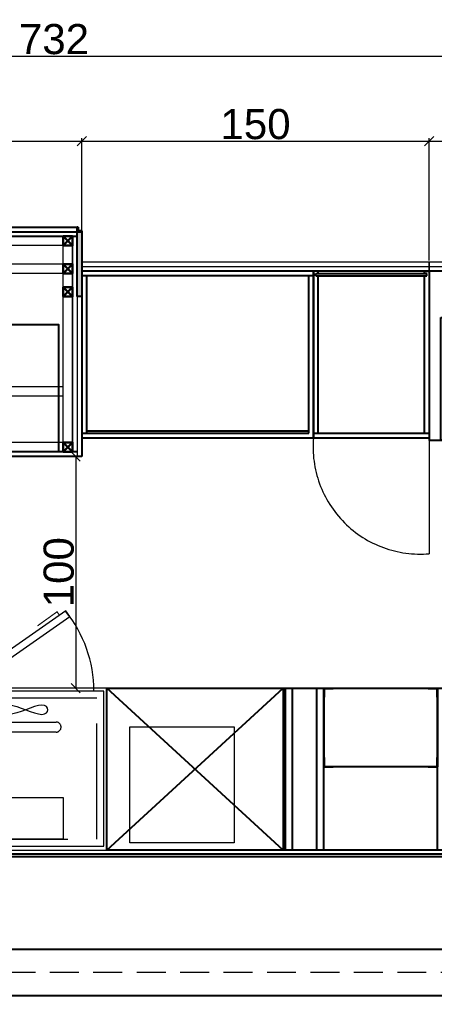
# Model space of a CAD drawing. Header units: millimetres. Extents: x 5603074 to 5608376, y 255765 to 258684.
# Drawn here: x 5605045.4 to 5605224.5, y 256485.1 to 256906.4 of the extents above; entities that cross this region are included whole.
import ezdxf

# ---------------------------------------------------------------- set-up
doc = ezdxf.new("R2010")
doc.units = ezdxf.units.MM
doc.header["$LTSCALE"] = 100
doc.header["$PDMODE"] = 2
for name, pattern in [('DASHED', [0.75, 0.5, -0.25]), ('DASHED2', [9.524999999999995, 6.349999999999998, -3.174999999999998]), ('HIDDEN2', [0.1875, 0.125, -0.0625])]:
    doc.linetypes.add(name, pattern=pattern)
for name, color, linetype, lineweight in [('AKS', 63, 'HIDDEN2', 5), ('mutfak ekipman', 156, 'Continuous', 25), ('mutfak ekipmanları', 167, 'Continuous', 25), ('t_ahsap', 34, 'Continuous', 25), ('t_ahsapkesit', 42, 'Continuous', 20), ('t_alçıpan', 219, 'Continuous', 25), ('t_kutu p', 50, 'Continuous', 30), ('t_makine', 177, 'Continuous', 18), ('t_mutfak ekipman', 163, 'Continuous', 18), ('t_olcu', 252, 'Continuous', 20), ('t_tarama', 253, 'Continuous', 5)]:
    doc.layers.add(name, color=color, linetype=linetype, lineweight=lineweight)
doc.layers.add('DUVAR', color=2, linetype='Continuous')
doc.layers.add('Kıtc-002 Çizgi', color=7, linetype='Continuous')
doc.layers.add('t_fayans', color=7, linetype='Continuous', lineweight=18, true_color=0xffff75)
doc.styles.get("Standard").update_dxf_attribs({"font": 'arial.ttf'})
doc.dimstyles.new('olcu50', dxfattribs={"dimtxt": 13, "dimasz": 4, "dimexe": 1.25, "dimexo": 0.625, "dimtad": 1, "dimtxsty": 'Standard', "dimblk": 'OBLIQUE', "dimcen": 2.5, "dimclrd": 256, "dimclre": 256, "dimclrt": 7, "dimadec": 0, "dimazin": 0, "dimtfac": 1, "dimtmove": 0, "dimatfit": 3, "dimldrblk": 'OBLIQUE', "dimfxl": 1, "dimlwd": -1, "dimlwe": -1, "dimarcsym": 0})

# ---------------------------------------------------------------- blocks, each defined once
blk = doc.blocks.new('TYUL')
at = {"layer": 'Kıtc-002 Çizgi', "extrusion": (2.24675196e-08, 2.24675196e-08, 0.9999999999999994)}
h = blk.add_hatch(dxfattribs=at)
h.set_pattern_fill('ANSI34', color=254, scale=1.000000000000002, style=0)
h.set_pattern_definition([(45, (-21985.94815373251, -3168.047363353624), (-13.47038418160377, 13.47038418160377), []), (45, (-21981.45802373252, -3168.047363353624), (-13.47038418160377, 13.47038418160377), []), (45, (-21976.96789373252, -3168.047363353624), (-13.47038418160377, 13.47038418160377), []), (45, (-21972.47775373251, -3168.047363353624), (-13.47038418160377, 13.47038418160377), [])])
h.paths.add_polyline_path([(-18604.51795559921, -3535.797815020646), (-18673.51795559919, -3536.296909807079), (-18673.5179555992, -3483.796909807085), (-18604.51795559919, -3483.796909807082)])
at = {"layer": 'Kıtc-002 Çizgi', "extrusion": (2.24675196e-08, 2.24675196e-08, 0.9999999999999996)}
h = blk.add_hatch(dxfattribs=at)
h.set_pattern_fill('ANSI32', color=254, scale=1.000000000000001, angle=45, style=0)
h.set_pattern_definition([(90, (-29327.04255040648, -841.6210815626957), (-9.52500000000002, 1.8e-15), []), (90, (-29323.86754903507, -838.4460801912857), (-9.52500000000002, 1.8e-15), [])])
h.paths.add_polyline_path([(-18608.51795559918, -3542.364632462581), (-18658.51795559918, -3542.364632462585), (-18658.51795559918, -3546.796909807079), (-18608.51795559918, -3546.796909807075)])
at = {"layer": 'Kıtc-002 Çizgi', "extrusion": (2.24675196e-08, 2.24675196e-08, 0.9999999999999994), "elevation": -0.0005002033988001}
for points in [[(-18678.51795559917, -3556.796909807076), (-18598.51795559917, -3556.796909807076), (-18598.51795559919, -3483.796909807079), (-18678.51795559919, -3483.796909807079)], [(-18603.51795559917, -3536.796909807077), (-18673.51795559917, -3536.796909807077), (-18673.51795559919, -3483.79690980708), (-18603.51795559919, -3483.79690980708)], [(-18604.51795559917, -3535.796909807076), (-18672.51795559917, -3535.796909807076), (-18672.51795559918, -3483.796909807079), (-18604.51795559918, -3483.796909807079)], [(-18608.51795559917, -3546.796909807076), (-18668.51795559917, -3546.796909807076), (-18668.51795559917, -3542.364632462581), (-18608.51795559917, -3542.364632462581)]]:
    blk.add_lwpolyline(points, close=True, dxfattribs=at)
at = {"layer": 'Kıtc-002 Çizgi', "linetype": 'DASHED', "extrusion": (2.24675196e-08, 2.24675196e-08, 0.9999999999999994), "elevation": -0.0005001359962413}
for points in [[(-18604.51795559918, -3483.79690980708), (-18672.51795559918, -3483.79690980708), (-18672.51795559918, -3487.968862242441), (-18604.51795559918, -3487.968862242441)], [(-18672.51795559917, -3483.796909807078), (-18604.51795559917, -3483.796909807078), (-18604.51795559917, -3487.968862242439), (-18672.51795559917, -3487.968862242439)]]:
    blk.add_lwpolyline(points, close=True, dxfattribs=at)
at = {"layer": 'Kıtc-002 Çizgi', "color": 3, "extrusion": (2.24675196e-08, 2.24675196e-08, 0.9999999999999994), "elevation": -0.0005002033988001}
blk.add_lwpolyline([(-18668.51795559917, -3546.796909807076), (-18608.51795559917, -3546.796909807076), (-18608.51795559917, -3496.796909807076), (-18668.51795559917, -3496.796909807076)], close=True, dxfattribs=at)
at = {"layer": 'Kıtc-002 Çizgi', "extrusion": (2.24675196e-08, 2.24675196e-08, 0.9999999999999996)}
blk.add_text('***', height=10, dxfattribs=at).set_placement((-18623.85748105008, -3560.090387984806, -0.0005004280739962))
blk = doc.blocks.new('A$C35C61C35')
at = {"layer": 'Kıtc-002 Çizgi', "extrusion": (-1.76219532e-08, -1.3014516e-09, 1)}
for p, q in [((54.56868233008936, 57.30002895932784, -40.45905724521825), (54.56868409779599, 5.000000864502454, -1.17405174e-06)), ((57.56346254186063, 57.29516830341389, -9.22813149413821), (57.52053572024306, 5.000000917993475, -41.09988647235459)), ((60.58237053705306, 57.30327897059078, -41.09988635943903), (60.58237233275939, 5.000000864504272, -1.4367974834e-06))]:
    blk.add_line(p, q, dxfattribs=at)
at = {"layer": 'Kıtc-002 Çizgi', "elevation": -2.535339823e-07}
blk.add_lwpolyline([(67.00000224667019, 8.645042726e-07), (2.2466701921e-06, 8.645042726e-07), (2.2466701921e-06, 55.00000086450427), (67.00000224667019, 55.00000086450427)], close=True, dxfattribs=at)
at = {"layer": 'Kıtc-002 Çizgi', "extrusion": (-1.76219532e-08, -1.3014516e-09, 1)}
for points, elevation in [([(48.91342167685074, 55.0292768867555), (66.9967649310784, 55.0292768867555), (66.9967649310784, 53.00000348457686), (48.91342167685074, 53.00000348457686)], 0.0013954893801335), ([(50.55865711515736, 57.05800498361745), (64.55540145881906, 57.05800498361745), (64.55540145881906, 55.03534639464154), (50.55865711515736, 55.03534639464154)], -41.09994391503049), ([(52.56100726652804, 57.30327891710151), (62.48006127688714, 57.30327891710151), (62.48006200114868, 5.000000864504188), (52.56100799078961, 5.000000864504188)], -41.09988746645714)]:
    blk.add_lwpolyline(points, close=True, dxfattribs=dict(at, elevation=elevation))
blk = doc.blocks.new('karkas')
at = {"layer": 't_kutu p', "extrusion": (3.10673164e-08, 3.000281e-10, 0.9999999999999996)}
for p, q in [((-214.999988419826, -6.4425021264e-06, 1.1968235707e-05), (-218.9999877601149, -4.000007102211383, 1.21100308626e-05)), ((-218.9999884198187, -7.1022095653e-06, 1.21142638073e-05), (-214.9999877601149, -4.000006442505764, 1.19640027623e-05)), ((-3.999999999992724, -6.597347237e-07, 5.7935361355e-06), (6.597110769e-07, -4.000000000029103, 5.6432750906e-06)), ((0, -2.54659e-11, 5.6475080353e-06), (-3.999999340288924, -4.000000659734723, 5.7893031908e-06)), ((-218.999982637004, -67.00000710220957, 6.4956617414e-06), (-214.9999819773002, -71.00000644250576, 6.3454006965e-06)), ((-214.9999826370112, -67.00000644250214, 6.3496336412e-06), (-218.9999819773002, -71.00000710221137, 6.4914287967e-06)), ((-3.999999999992724, -67.00000065973472, 1.14452770853e-05), (6.597110769e-07, -71.0000000000291, 1.12950160403e-05)), ((0, -67.00000000002547, 1.12992489851e-05), (-3.999999340288924, -71.00000065973471, 1.14410441406e-05)), ((-218.999982637004, -77.00000710220957, 6.4956617414e-06), (-214.9999819773002, -81.00000644250576, 6.3454006965e-06)), ((-214.9999826370112, -77.00000644250213, 6.3496336412e-06), (-218.9999819773002, -81.00000710221137, 6.4914287967e-06)), ((-3.999999999992724, -77.00000065973474, 5.7935361355e-06), (6.597110769e-07, -81.0000000000291, 5.6432750906e-06)), ((0, -77.00000000002545, 5.6475080353e-06), (-3.999999340288924, -81.00000065973474, 5.7893031908e-06)), ((-214.999988419826, -89.00000644250211, 6.3249605601e-06), (-218.9999877601149, -93.0000071022114, 6.4667557157e-06)), ((-218.9999884198187, -89.00000710220957, 6.4709886604e-06), (-214.9999877601149, -93.00000644250576, 6.3207276154e-06)), ((-192.0000312311385, -89.0000110124238, 6.3629302995e-06), (-196.0000305714275, -93.00001167213304, 6.5047254551e-06)), ((-196.0000312311385, -89.00001167213121, 6.5089583998e-06), (-192.0000305714275, -93.00001101242742, 6.3586973548e-06)), ((-131.9998935574476, -89.00001798729498, -7.3323056277e-06), (-127.9998928977438, -93.00001732758936, -7.4825666727e-06)), ((-127.9998935574549, -89.00001732758757, -7.478333727999999e-06), (-131.9998928977438, -93.000017987295, -7.3365385724e-06)), ((-68.00001086253178, -89.00000376165919, 5.9008867578e-06), (-64.00001020282798, -93.00000310195357, 5.7506257128e-06)), ((-64.00001086253178, -89.00000310195173, 5.7548586576e-06), (-68.00001020282798, -93.00000376165916, 5.8966538131e-06)), ((-3.999999999992724, -89.00000065973472, 5.7935361355e-06), (6.597110769e-07, -93.00000000002909, 5.6432750906e-06)), ((0, -89.00000000002547, 5.6475080353e-06), (-3.999999340288924, -93.00000065973472, 5.7893031908e-06))]:
    blk.add_line(p, q, dxfattribs=at)
at = {"layer": 't_kutu p', "extrusion": (3.65070252e-08, -1.0582302e-09, 0.9999999999999994)}
blk.add_lwpolyline([(-3.99999934028165, -4.000000659709258), (-3.999999999985451, -6.597092579e-07), (7.276000000000001e-12, 0), (6.59718353e-07, -4.000000000003638)], close=True, dxfattribs=at)
for points, elevation in [([(-218.9999877601078, -4.000007102182283), (-218.9999884198116, -7.1021822821e-06), (-214.9999884198189, -6.4424730242e-06), (-214.9999877601078, -4.000006442476663)], -1.5282823248e-06), ([(-218.9999819772856, -71.0000071021678), (-218.9999826369894, -67.00000710216777), (-214.9999826369967, -67.00000644245853), (-214.9999819772856, -71.00000644246215)], -7.0759827589e-06), ([(-3.99999934027458, -71.00000065969108), (-3.999999999978381, -67.00000065969108), (1.43456e-11, -66.99999999998182), (6.597254226e-07, -70.99999999998546)], 5.7226423705e-06), ([(-218.9999819772856, -81.0000071021678), (-218.9999826369894, -77.00000710216777), (-214.9999826369967, -77.00000644245853), (-214.9999819772856, -81.00000644246215)], -7.0654004573e-06), ([(-3.999999340274373, -81.00000065969108), (-3.999999999978174, -77.00000065969108), (2.18279e-11, -76.99999999998181), (6.597256289e-07, -80.99999999998546)], 8.14837223e-08), ([(-218.9999877601003, -93.00000710217873), (-218.9999884198114, -89.00000710217871), (-214.9999884198114, -89.00000644246944), (-214.9999877601076, -93.0000064424731)], -7.0773749875e-06), ([(-196.0000305714055, -93.00001167208576), (-196.0000312311094, -89.00001167208576), (-192.0000312311166, -89.00001101237652), (-192.0000305714055, -93.00001101238016)], -6.1997452257e-06), ([(-131.9998928977214, -93.00001798724955), (-131.9998935574252, -89.00001798724773), (-127.9998935574252, -89.0000173275403), (-127.9998928977214, -93.00001732754214)], -1.77045546053e-05), ([(-68.00001020279885, -93.00000376161371), (-68.00001086250992, -89.00000376161188), (-64.00001086250991, -89.00000310190445), (-64.00001020279885, -93.00000310190629)], -2.134916902e-06), ([(-3.999999340274373, -93.00000065969108), (-3.999999999978174, -89.00000065969107), (2.18279e-11, -88.99999999998182), (6.597256289e-07, -92.99999999998545)], 9.41824842e-08)]:
    blk.add_lwpolyline(points, close=True, dxfattribs=dict(at, elevation=elevation))
at = {"layer": 't_tarama'}
for p, q in [((-218.9999884198187, -1.22253077279e-05, 6.4667557666e-06), (-218.9999884198187, -93.00001222530956, 6.4667557666e-06)), ((0, -3.638e-12), (-214.9999942026297, -1.22253077295e-05, 1.1968235912e-05)), ((2.83728792e-08, -4.000012225309547, 2.427222511e-07), (-214.9999884198187, -4.000012225309547, 5.9991653417e-06)), ((-214.9999884198187, -4.000012225309547, 5.9991653417e-06), (-214.9999884198187, -89.00001222530773, 6.4720196731e-06)), ((-196.000037013946, -4.000016795231203, 4.5499606125e-06), (-196.000037013946, -89.0000167952312, 4.4676848833e-06)), ((-192.000037013946, -4.000016795231203, 4.5499606125e-06), (-192.000037013946, -89.0000167952312, 4.4676848833e-06)), ((-131.999899340255, -4.000023110394977, -9.291303414999998e-06), (-131.999899340255, -89.00002311039499, -9.3735791443e-06)), ((-127.999899340255, -4.000023110394977, -9.291303414999998e-06), (-127.999899340255, -89.00002311039499, -9.3735791443e-06)), ((-68.0000166453392, -4.000008884759153, 3.9418889705e-06), (-68.0000166453392, -89.00000888475915, 3.8596132413e-06)), ((-64.0000166453392, -4.000008884759153, 3.9418889705e-06), (-64.0000166453392, -89.00000888475915, 3.8596132413e-06)), ((-4.000005782800144, -4.000005782832886, 5.7084890749e-06), (-4.000005782800144, -89.00000578283287, 5.6262133456e-06)), ((0, -3.638e-12), (6.596674211e-07, -92.99999999998907, 5.6432750906e-06)), ((-3.999899340276897, -24.00001500914645, 4.659276797e-06), (-214.9999826369968, -24.00000933388771, 5.2485134271e-06)), ((-3.999899340276897, -28.00001500914645, 4.659276797e-06), (-214.9999818697063, -28.00000933393653, 1.09146110864e-05)), ((-3.999893557425878, -76.99999999998279, 3.07740053e-08), (-214.9999768541458, -76.99999432472404, 6.200106354e-07)), ((-3.999893557425878, -80.99999999998279, 3.07740053e-08), (-214.9999760868552, -80.99999432477287, 6.2861082946e-06)), ((-3.999899340276897, -89.00001222530955, 1.128889757e-07), (-218.9999884198187, -89.00001222530955, 6.4720196731e-06)), ((6.597183528e-07, -93.00000000003638, 5.6432750906e-06), (-218.9999927725757, -93.00001211467381, 6.4667558934e-06))]:
    blk.add_line(p, q, dxfattribs=at)
blk = doc.blocks.new('A$C1415034B')
at = {"layer": 'Kıtc-002 Çizgi', "color": 30}
for p, q in [((3.8058151404e-06, 1.0576368368e-06), (70.00000380581514, 76.00000105763681)), ((3.8058151404e-06, 76.00000105763681), (70.00000380581514, 1.0576368368e-06))]:
    blk.add_line(p, q, dxfattribs=at)
blk.add_lwpolyline([(3.8058151404e-06, 1.0576368368e-06), (3.8058151404e-06, 76.00000105763681), (70.00000380581514, 76.00000105763681), (70.00000380581514, 1.0576368368e-06)], close=True, dxfattribs=at)
blk = doc.blocks.new('A$C6ABE2651')
at = {"layer": 't_makine'}
for points in [[(-6.0650882005e-06, 34.56114323109341), (68.4999939349118, 34.56114323109341), (68.4999939349118, 101.5611432310934), (-6.0650882005e-06, 101.5611432310934)], [(16.39171042199359, 9.7180463854e-06), (62.53376346183085, 32.12612215619356), (60.78143005611311, 34.56114323109341), (14.63937701627674, 2.435030792947144)]]:
    blk.add_lwpolyline(points, close=True, dxfattribs=at)
at = {"layer": 't_makine', "linetype": 'DASHED'}
blk.add_lwpolyline([(2.999993934911799, 37.5611432310934), (65.4999939349118, 37.5611432310934), (65.4999939349118, 98.56114323109341), (2.999993934911799, 98.56114323109341)], close=True, dxfattribs=at)
for points in [[(20.6112779412797, 52.28215916130193), (47.28307636062526, 52.28215916130193, 1), (47.28307636062526, 56.62796315275954)], [(47.28307636062526, 47.9363551698434), (20.6112779412797, 47.9363551698434, -1), (20.6112779412797, 52.28215916130193)]]:
    blk.add_lwpolyline(points, format="xyb", dxfattribs=at)
at = {"layer": 't_makine', "linetype": 'DASHED', "ltscale": 0.1}
blk.add_lwpolyline([(26.71992803601825, 40.62662961869772), (28.17692295523738, 40.79865935201541), (29.87901982348376, 41.25219228530659), (31.74451799108374, 41.89339401857978), (33.69171680835734, 42.62843015184444), (35.63891562563185, 43.36346628510815), (37.50441379323185, 44.00466801838137), (39.20651066147911, 44.45820095167254), (40.66350558069825, 44.6302306849893), (41.80731467615987, 44.45820095167254), (42.6243211729179, 44.00466801838137), (43.11452507097419, 43.36346628510815), (43.27792637032508, 42.62843015184444), (43.11452507097419, 41.89339401857978), (42.6243211729179, 41.25219228530659), (41.80731467615987, 40.79865935201541), (40.66350558069825, 40.62662961869772), (39.20651066147911, 40.79865935201541), (37.50441379323185, 41.25219228530659), (35.63891562563185, 41.89339401857978), (33.69171680835825, 42.62843015184444), (31.74451799108374, 43.36346628510815), (29.87901982348376, 44.00466801838137), (28.17692295523738, 44.45820095167254), (26.71992803601825, 44.6302306849893), (25.57611894055663, 44.45820095167254), (24.75911244379768, 44.00466801838137), (24.26890854574231, 43.36346628510815), (24.10550724639052, 42.62843015184444), (24.26890854574231, 41.89339401857978), (24.75911244379768, 41.25219228530659), (25.57611894055663, 40.79865935201541)], close=True, dxfattribs=at)
at = {"layer": 't_makine', "const_width": 0.5}
blk.add_lwpolyline([(19.06204621058441, 1.921684505612574), (20.19123658042281, 0.3525753742342203), (26.89555076268334, 5.177253823671888), (28.61219547226119, 6.412616384328429)], dxfattribs=at)
at = {"layer": 't_makine'}
blk.add_arc((59.28143005611307, 34.56114323109341), 55, 180, 218.866996697599, dxfattribs=at)
blk = doc.blocks.new('tepsilik')
at = {"layer": 'mutfak ekipman'}
for p, q in [((28, 70), (69, 70)), ((73, 66), (73, 40))]:
    blk.add_line(p, q, dxfattribs=at)
at = {"layer": 'mutfak ekipmanları'}
for p, q in [((7.499999999999998, 0), (7.499999999999998, 70)), ((7.499999999999999, 70), (89.5, 70)), ((10.5, 0), (10.5, 70)), ((21, 0), (21, 70)), ((24, 70), (24, 66)), ((24, 70), (28, 70)), ((24, 0), (24, 70)), ((24.20000000000073, 69.80000000000018), (24.19999999999982, 66)), ((24.20000000000073, 69.80000000000018), (28, 69.80000000000018)), ((28, 69.80000000000018), (28, 70)), ((69, 70), (73, 70)), ((69, 70), (69, 69.80000000000018)), ((69, 69.80000000000018), (72.8000000000002, 69.80000000000018)), ((72.8000000000002, 69.80000000000018), (72.8000000000002, 66)), ((73, 70), (73, 66)), ((73, 0), (73, 70)), ((76, 0), (76, 70)), ((86.5, 70), (86.5, 0)), ((89.50000000000001, 70), (89.50000000000001, 0)), ((24.19999999999982, 66), (24, 66)), ((24, 66), (24, 40)), ((72.8000000000002, 66), (73, 66)), ((24, 40), (24, 36)), ((24, 40), (24.19999999999982, 40)), ((24.19999999999982, 40), (24.20000000000073, 36.19999999999982)), ((72.8000000000002, 40), (72.8000000000002, 36.19999999999982)), ((72.8000000000002, 40), (73, 40)), ((73, 40), (73, 36)), ((24, 36), (28, 36)), ((24.20000000000073, 36.19999999999982), (28, 36.19999999999982)), ((28, 36.19999999999982), (28, 36)), ((69, 36), (28, 36)), ((69, 36.19999999999982), (72.8000000000002, 36.19999999999982)), ((69, 36.19999999999982), (69, 36)), ((69, 36), (73, 36)), ((89.5, 0), (7.499999999999999, 0))]:
    blk.add_line(p, q, dxfattribs=at)
blk = doc.blocks.new('barista')
at = {"layer": 't_tarama'}
h = blk.add_hatch(dxfattribs=at)
h.set_pattern_fill('AR-SAND', color=256, scale=0.01, angle=-2.54e-14)
h.set_pattern_definition([(37.50000000000001, (7283.882905933295, -60539.93336397585), (-0.0160003129598402, 0.4894132373293424), [0, -0.38608, 0, -0.4318000000000001, 0, -0.4127500000000001]), (7.499999999999932, (7283.882905933295, -60539.93336397585), (0.4495232831380031, 0.7168251005683541), [0, -0.20828, 0, -0.34798, 0, -0.13335]), (327.5, (7283.570485933294, -60539.93336397585), (0.790992370241458, 0.0014371846785454), [0, -0.127, 0, -0.4572, 0, -0.5969]), (317.4999999999999, (7283.570485933294, -60539.93336397585), (0.7635564524722973, 0.2229293232572159), [0, -0.0634999999999998, 0, -0.2997199999999992, 0, -0.3428999999999992])])
h.paths.add_polyline_path([(373.0000112112202, -267.0000000000291), (375.0000115800676, -267.0000000000291), (375.0000115800676, -264.9999943467847), (375.0000109204001, -264.9999943467847), (375.0000111048312, -238.9999936870299), (373.0000112112202, -238.9999936870299)])
at = {"layer": 't_ahsap'}
for p, q in [((373.0000113956511, -238.9999936870299, -4.8204621729e-06), (373.0000113956511, -169.9999943831062, -4.7464162677e-06)), ((373.0000113956511, -169.9999943831062, -4.7464162677e-06), (748.9999923738562, -170.0000011726793, 1.014780704442943e-06)), ((375.0000115800676, -171.9999945274222, -4.741087604420961e-06), (746.999993666372, -171.9997540906636, -1.808488153421826e-06)), ((373.0000112112202, -266.9999602996104, 2.9951136745e-06), (373.0000112112202, -238.9999936870299, -4.8934762301e-06)), ((373.0000113956511, -238.9999936870299, -4.8204621729e-06), (375.0000115800676, -238.9999936870299, -4.7474481157e-06)), ((375.0000115800676, -238.9999936870299, -4.7474481157e-06), (375.0000115800676, -267.0000000000291, -3.9324332926e-06)), ((597.9999998803132, -264.9999866664002, -1.08599845333e-05), (375.0000114604799, -265.0000000000291, -3.9324332926e-06)), ((597.9999999998862, -269.0000000000291, -3.9324332926e-06), (374.6000115800588, -269.0000000000291, -3.7712708392e-06)), ((597.9999999998862, -266.9999866664002, -1.08599845333e-05), (375.0000115800676, -267.0000000000291, -3.9324332926e-06))]:
    blk.add_line(p, q, dxfattribs=at)
at = {"layer": 't_ahsap', "ltscale": 50, "extrusion": (3.65070252e-08, -1.058230200000002e-09, 0.9999999999999994)}
for p, q in [((272.9999738624647, -177.9999189747891, -1.06566730032085e-05), (223.0000000000036, -178.000005787419, -5.263895330708495e-06)), ((224.9999434151723, -179.9999972061182, -9.248814422008494e-06), (224.9999546480285, -247.9999033693662, -5.461694860708495e-06)), ((272.9999857371913, -249.9999189747891, -1.07328660082085e-05), (272.9999738624647, -177.9999189747891, -1.06566730032085e-05)), ((224.9999548132073, -248.9999033693662, -5.406001849108495e-06), (224.9999549784006, -249.9999033693371, -5.350308837508495e-06))]:
    blk.add_line(p, q, dxfattribs=at)
at = {"layer": 't_ahsap', "ltscale": 50, "extrusion": (3.10673164e-08, 3.000280999999981e-10, 0.9999999999999996)}
blk.add_line((272.9999741923129, -179.9999189748401, -1.06350729890085e-05), (223.0000000000036, -179.9999888241223, -5.263895330708495e-06), dxfattribs=at)
at = {"layer": 't_ahsap', "ltscale": 50}
for p, q in [((270.9999741594256, -179.9999217688151, -1.058556378080849e-05), (270.9999741594256, -247.9999033693662, -1.079614729010849e-05)), ((270.9999741594256, -248.9999033693662, -1.079924410720849e-05), (270.9999741594256, -249.999918417458, -1.080234097100849e-05))]:
    blk.add_line(p, q, dxfattribs=at)
at = {"layer": 't_ahsap', "ltscale": 50, "extrusion": (3.10673164e-08, 3.000281e-10, 0.9999999999999996)}
for p, q in [((373.0000057881483, -180.0000007030903, -1.430949323415212e-05), (275.0000059726617, -180.0000158330076, -9.36271262e-07)), ((275.0000059726617, -180.0000158330076, -9.362712619999999e-07), (275.0000171876772, -248.0000158329786, -1.0082311888e-06)), ((371.0000061375302, -181.0000007030903, 5.375640170282353e-06), (275.0000061375878, -181.0000122178967, -9.373294923920134e-07)), ((371.000017187619, -248.0000007030612, 5.3047384777e-06), (371.0000059726035, -180.0000007030903, 5.3766984045e-06)), ((272.9999854073534, -248.0000125190774, -7.553183967829185e-06), (373.000017003154, -248.0000003732275, -1.438145329682954e-05))]:
    blk.add_line(p, q, dxfattribs=at)
at = {"layer": 't_ahsap', "linetype": 'ByBlock'}
for p, q in [((271.9999291377644, -247.9999033693662, -5.350308837508495e-06), (223.9999549783424, -247.9999033693662, -5.350308837508495e-06)), ((223.9999549783424, -247.9999033693662, -5.350308837508495e-06), (223.9999549784006, -248.9999033693662, -5.350308837508495e-06)), ((271.9999291377644, -247.9999033693662, -1.088875442940849e-05), (271.9999291378226, -248.9999033693662, -1.088875442940849e-05)), ((224.9999549784006, -249.9999033693371, -5.350308837508495e-06), (223.0000000000036, -249.9999028120205, -5.263895330708495e-06)), ((271.9999291378372, -248.9999033693662, -5.350308837508495e-06), (223.9999549784006, -248.9999033693662, -5.350308837508495e-06)), ((270.9999741594256, -249.999918417458, -1.080234097100849e-05), (272.9999857371913, -249.9999189747891, -1.07328660082085e-05))]:
    blk.add_line(p, q, dxfattribs=at)
at = {"layer": 't_ahsap', "ltscale": 50, "extrusion": (3.65070252e-08, -1.0582302e-09, 0.9999999999999994)}
blk.add_line((223.0000000000036, -249.9999028120205, -5.263895330708495e-06), (270.9999741594256, -250.0000407220874, -1.194002830350451e-05), dxfattribs=at)
at = {"layer": 't_ahsap', "ltscale": 50, "extrusion": (3.65070252e-08, -1.0582302e-09, 0.9999999999999994), "elevation": -5.018911865000038e-07}
blk.add_lwpolyline([(272.9999857371915, -249.9999189747747), (373.0000173330073, -250.0000003731336), (373.0000054582953, -178.0000003731623), (272.9999738624647, -177.9999189748035)], close=True, dxfattribs=at)
at = {"layer": 't_ahsapkesit', "ltscale": 50}
blk.add_line((375.0000115800676, -238.9999936870299, -4.7474481157e-06), (375.0000115800676, -169.9999944194569, -4.7408977384e-06), dxfattribs=at)
at = {"layer": 't_ahsapkesit', "ltscale": 50, "extrusion": (3.10673164e-08, 3.000281e-10, 0.9999999999999996)}
blk.add_line((377.0000109203565, -264.9999998804997, -3.9945637835e-06), (377.0000112574516, -171.9999940943671, -9.7640302452e-06), dxfattribs=at)
at = {"layer": 't_ahsapkesit'}
for p, q in [((223.0000000000036, -178.0000023978341, -5.263895330708495e-06), (223.0000000000036, -249.9999028120205, -5.263895330708495e-06)), ((223.0000000000026, -250, -4.340072034600002e-06), (223.0000000000026, -254, -4.340072034600002e-06)), ((373.0000112112202, -252, -1.230910485676749e-06), (223.0000000000026, -252, -4.340072034600002e-06)), ((373.0000112112202, -254, -6.674391063176288e-07), (223.0000000000026, -254, -4.340072034600002e-06))]:
    blk.add_line(p, q, dxfattribs=at)
at = {"layer": 't_ahsapkesit', "color": 26}
for p, q in [((223.0000000000026, -252, -4.340072034600002e-06), (19.00000000000266, -252, 1.078952599998453e-09)), ((223.0000000000026, -254, -4.340072034600002e-06), (223.0000000000026, -250, -4.340072034600002e-06)), ((223.0000000000026, -254, -4.340072034600002e-06), (21.00000000000266, -254))]:
    blk.add_line(p, q, dxfattribs=at)
at = {"layer": 't_kutu p'}
for p, q in [((375.0000115800676, -266.9999602996104, 2.9951136745e-06), (373.0000115800676, -266.9999602996104, 2.9951136745e-06)), ((373.0000115800676, -266.9999602996104, 2.9951136745e-06), (373.0000115800676, -267.3999602996046, 2.9951136745e-06)), ((374.6000115800588, -267.3999602996046, 2.9951136745e-06), (373.0000115800676, -267.3999602996046, 2.9951136745e-06)), ((374.6000115800588, -267.3999602996046, -3.9324375662e-06), (374.6000115800588, -268.9999606294732, -3.7712748049e-06)), ((375.0000115800676, -268.9999606294732, 3.0570872538e-06), (374.6000115800588, -268.9999606294732, 3.0570872538e-06)), ((375.0000115800676, -266.9999469659815, -3.9324375662e-06), (375.0000115800676, -268.9999606294732, -3.7712748049e-06))]:
    blk.add_line(p, q, dxfattribs=at)
at = {"layer": 't_makine', "elevation": -1.076489434207908e-06}
blk.add_lwpolyline([(284.9999999999963, -69.99999999999993), (434.9999999999963, -69.99999999999993), (434.9999999999963, 6.971552626794527e-14), (284.9999999999963, 6.971552626794527e-14)], close=True, dxfattribs=at)
at = {"layer": 't_mutfak ekipman', "color": 7, "elevation": -9.323195072107905e-06}
blk.add_lwpolyline([(307.2153443258907, -53.24175508209911), (307.2153443258907, -3.241755082099119), (352.2153443258907, -3.241755082099119), (352.2153443258907, -53.24175508209911), (307.2153443258907, -53.24175508209911)], dxfattribs=at)
at = {"layer": 't_mutfak ekipman', "linetype": 'DASHED2', "extrusion": (1.39525031e-08, 1.0304478e-09, 1), "elevation": -240.3074112845408}
blk.add_lwpolyline([(380.9138645280751, -22.55786623160227), (406.7766232082781, -22.55786623160227), (406.7766232082781, -4.929860413051035), (380.9138645280751, -4.929860413051033)], close=True, dxfattribs=at)
at = {"layer": 't_tarama', "linetype": 'DASHED2', "ltscale": 0.3}
blk.add_line((223.0000000000036, -178.0000023978341, -5.263895330708495e-06), (223.0000000000036, -128.000005787419, -5.263895330708495e-06), dxfattribs=at)
blk.add_arc((226.9461889985109, -174.0537688826271, -1.74353918838085e-05), 46.22252159760958, 355.1024802206877, 94.89751604247435, dxfattribs=at)
at = {"layer": 'Kıtc-002 Çizgi', "rotation": 270}
blk.add_blockref('A$C1415034B', (286.1230024449064, 6.971552626794527e-14, -1.076489434207908e-06), dxfattribs=at)
at = {"layer": 'Kıtc-002 Çizgi'}
blk.add_blockref('A$C6ABE2651', (363.5000060650891, -103.2667143171637, -1.076489093107906e-06), dxfattribs=at)
at = {"layer": 'Kıtc-002 Çizgi', "extrusion": (-1.3e-15, -2.951729202e-07, 0.9999999999999566)}
blk.add_blockref('A$C35C61C35', (382.9999028907797, -227.0000074359378, 4.073697742630005e-05), dxfattribs=at)
at = {"layer": 'mutfak ekipman', "extrusion": (-6.3310994e-09, 1.52846034e-08, 1), "rotation": 180.0000000000005}
blk.add_blockref('tepsilik', (292.4999999999963, 7.740349497218876e-13, -2.880852763207883e-06), dxfattribs=at)
at = {"layer": 't_kutu p', "xscale": -1}
blk.add_blockref('karkas', (377.0000115800676, -171.9999943467555, -1.03991890662e-05), dxfattribs=at)
at = {"layer": 't_makine', "lineweight": -2}
blk.add_blockref('TYUL', (18821.51795559918, 3306.796920982966, -1.262741141295191e-06), dxfattribs=at)
blk = doc.blocks.new('_OBLIQUE')
at = {"color": 0, "linetype": 'ByBlock'}
blk.add_line((-0.5, -0.5), (0.5, 0.5), dxfattribs=at)
blk = doc.blocks.new('*D237')
at = {"layer": 'Defpoints', "color": 0, "transparency": 16777216}
for p in [(5605072.231441031, 256717.816958842, 9.140929160862272e-06), (5605069.593951473, 256617.8169644589), (5605072.231441031, 256617.8169644589, 1.281085599435437e-05)]:
    blk.add_point(p, dxfattribs=at)
at = {"layer": 't_olcu', "transparency": 16777216}
for p, q in [((5605071.606441031, 256717.816958842), (5605068.343951473, 256717.816958842)), ((5605069.593951473, 256717.816958842), (5605069.593951473, 256617.8169644589)), ((5605071.606441031, 256617.8169644589), (5605068.343951473, 256617.8169644589))]:
    blk.add_line(p, q, dxfattribs=at)
at = {"layer": 't_olcu', "transparency": 16777216, "xscale": 4, "yscale": 4, "zscale": 4}
for p, rotation in [((5605069.593951473, 256717.816958842), 90), ((5605069.593951473, 256617.8169644589), 270)]:
    blk.add_blockref('_OBLIQUE', p, dxfattribs=dict(at, rotation=rotation))
at = {"layer": 't_olcu', "color": 7, "transparency": 16777216, "insert": (5605062.331502632, 256667.8169616514), "char_height": 13, "attachment_point": 5, "rotation": 90}
blk.add_mtext('100', dxfattribs=at)
blk = doc.blocks.new('*D249')
at = {"layer": 'Defpoints', "color": 0, "transparency": 16777216}
for p in [(5605072.231440847, 256853.913061707), (5604845.231452427, 256815.2169644589), (5605072.231440847, 256815.2169247585, 1.688245910306227e-05)]:
    blk.add_point(p, dxfattribs=at)
at = {"layer": 't_olcu', "transparency": 16777216}
for p, q in [((5604845.231452427, 256815.8419644589), (5604845.231452427, 256855.163061707)), ((5604845.231452427, 256853.913061707), (5605072.231440847, 256853.913061707)), ((5605072.231440847, 256815.8419247585), (5605072.231440847, 256855.163061707))]:
    blk.add_line(p, q, dxfattribs=at)
at = {"layer": 't_olcu', "transparency": 16777216, "xscale": 4, "yscale": 4, "zscale": 4, "rotation": 180}
blk.add_blockref('_OBLIQUE', (5604845.231452427, 256853.913061707), dxfattribs=at)
at = {"layer": 't_olcu', "transparency": 16777216, "xscale": 4, "yscale": 4, "zscale": 4}
blk.add_blockref('_OBLIQUE', (5605072.231440847, 256853.913061707), dxfattribs=at)
at = {"layer": 't_olcu', "color": 7, "transparency": 16777216, "insert": (5604958.731446637, 256861.0646647083), "char_height": 13, "attachment_point": 5}
blk.add_mtext('227', dxfattribs=at)
blk = doc.blocks.new('*D250')
at = {"layer": 'Defpoints', "color": 0, "transparency": 16777216}
for p in [(5605222.231452427, 256853.9130620758), (5605072.231441216, 256801.8169644589, 1.321990632224464e-05), (5605222.231452427, 256801.8169644589, 9.54727339396227e-06)]:
    blk.add_point(p, dxfattribs=at)
at = {"layer": 't_olcu', "transparency": 16777216}
for p, q in [((5605072.231441216, 256802.4419644589), (5605072.231441216, 256855.1630620758)), ((5605072.231441216, 256853.9130620758), (5605222.231452427, 256853.9130620758)), ((5605222.231452427, 256802.4419644589), (5605222.231452427, 256855.1630620758))]:
    blk.add_line(p, q, dxfattribs=at)
at = {"layer": 't_olcu', "transparency": 16777216, "xscale": 4, "yscale": 4, "zscale": 4, "rotation": 180}
blk.add_blockref('_OBLIQUE', (5605072.231441216, 256853.9130620758), dxfattribs=at)
at = {"layer": 't_olcu', "transparency": 16777216, "xscale": 4, "yscale": 4, "zscale": 4}
blk.add_blockref('_OBLIQUE', (5605222.231452427, 256853.9130620758), dxfattribs=at)
at = {"layer": 't_olcu', "color": 7, "transparency": 16777216, "insert": (5605147.231446821, 256861.1755109162), "char_height": 13, "attachment_point": 5}
blk.add_mtext('150', dxfattribs=at)
blk = doc.blocks.new('*D251')
at = {"layer": 'Defpoints', "color": 0, "transparency": 16777216}
for p in [(5605426.231452757, 256853.9130620758), (5605222.231452427, 256801.8169644589, 9.54727339396227e-06), (5605426.231452757, 256801.8169644589, 9.54727339396227e-06)]:
    blk.add_point(p, dxfattribs=at)
at = {"layer": 't_olcu', "transparency": 16777216}
for p, q in [((5605222.231452427, 256802.4419644589), (5605222.231452427, 256855.1630620758)), ((5605222.231452427, 256853.9130620758), (5605426.231452757, 256853.9130620758)), ((5605426.231452757, 256802.4419644589), (5605426.231452757, 256855.1630620758))]:
    blk.add_line(p, q, dxfattribs=at)
at = {"layer": 't_olcu', "transparency": 16777216, "xscale": 4, "yscale": 4, "zscale": 4, "rotation": 180}
blk.add_blockref('_OBLIQUE', (5605222.231452427, 256853.9130620758), dxfattribs=at)
at = {"layer": 't_olcu', "transparency": 16777216, "xscale": 4, "yscale": 4, "zscale": 4}
blk.add_blockref('_OBLIQUE', (5605426.231452757, 256853.9130620758), dxfattribs=at)
at = {"layer": 't_olcu', "color": 7, "transparency": 16777216, "insert": (5605324.231452592, 256861.1755109162), "char_height": 13, "attachment_point": 5}
blk.add_mtext('204', dxfattribs=at)
blk = doc.blocks.new('*D255')
at = {"layer": 'Defpoints', "color": 0, "transparency": 16777216}
for p in [(5605426.231452757, 256890.5945785455), (5604694.231460053, 256800.2169641291, -1.578828556103338e-06), (5605426.231452757, 256800.2169644589, 7.120957290362271e-06)]:
    blk.add_point(p, dxfattribs=at)
at = {"layer": 't_olcu', "transparency": 16777216}
for p, q in [((5604694.231460053, 256800.8419641291), (5604694.231460053, 256891.8445785455)), ((5604694.231460053, 256890.5945785455), (5605426.231452757, 256890.5945785455)), ((5605426.231452757, 256800.8419644589), (5605426.231452757, 256891.8445785455))]:
    blk.add_line(p, q, dxfattribs=at)
at = {"layer": 't_olcu', "transparency": 16777216, "xscale": 4, "yscale": 4, "zscale": 4, "rotation": 180}
blk.add_blockref('_OBLIQUE', (5604694.231460053, 256890.5945785455), dxfattribs=at)
at = {"layer": 't_olcu', "transparency": 16777216, "xscale": 4, "yscale": 4, "zscale": 4}
blk.add_blockref('_OBLIQUE', (5605426.231452757, 256890.5945785455), dxfattribs=at)
at = {"layer": 't_olcu', "color": 7, "transparency": 16777216, "insert": (5605060.231456405, 256897.8614612195), "char_height": 13, "attachment_point": 5}
blk.add_mtext('732', dxfattribs=at)

msp = doc.modelspace()

# ---------------------------------------------------------------- linework, layer by layer
at = {"layer": 'AKS'}
msp.add_line((5603745.951808595, 256495.1169644587), (5606688.310356669, 256495.1169644581), dxfattribs=at)
at = {"layer": 'DUVAR'}
for points in [[(5604714.221250802, 256505.1169644589), (5605386.241661091, 256505.1169644589)], [(5604714.221250802, 256485.1169644589), (5605386.241661091, 256485.1169644589)]]:
    msp.add_lwpolyline(points, dxfattribs=at)
at = {"layer": 't_alçıpan'}
for p, q in [((5604615.041661091, 256546.3169644589), (5605485.421250803, 256546.3169644589)), ((5604616.241661091, 256545.1169644589), (5605484.221250802, 256545.1169644589))]:
    msp.add_line(p, q, dxfattribs=at)
at = {"layer": 't_fayans'}
msp.add_line((5604714.231459468, 256547.8169644589), (5605406.23145947, 256547.8169644589, 1.281085599440235e-05), dxfattribs=at)

# ---------------------------------------------------------------- block references
at = {"layer": 't_fayans', "rotation": 180}
msp.add_blockref('barista', (5605445.231452427, 256547.8169644589, 1.388734542856227e-05), dxfattribs=at)

# ---------------------------------------------------------------- dimensions: what is measured, and where the dimension line sits
at = {"layer": 't_olcu'}
for base, p1, p2, picture, middle in [((5605426.231452757, 256890.5945785455), (5604694.231460053, 256800.2169641291, -1.578828556103338e-06), (5605426.231452757, 256800.2169644589, 7.120957290362271e-06), '*D255', (5605060.231456405, 256897.8614612195)), ((5605072.231440847, 256853.913061707), (5604845.231452427, 256815.2169644589), (5605072.231440847, 256815.2169247585, 1.688245910306227e-05), '*D249', (5604958.731446637, 256861.0646647083)), ((5605222.231452427, 256853.9130620758), (5605072.231441216, 256801.8169644589, 1.321990632224464e-05), (5605222.231452427, 256801.8169644589, 9.54727339396227e-06), '*D250', (5605147.231446821, 256861.1755109162)), ((5605426.231452757, 256853.9130620758), (5605222.231452427, 256801.8169644589, 9.54727339396227e-06), (5605426.231452757, 256801.8169644589, 9.54727339396227e-06), '*D251', (5605324.231452592, 256861.1755109162))]:
    dim = msp.add_linear_dim(base=base, p1=p1, p2=p2, dimstyle='olcu50', dxfattribs=at)
    dim.commit()
    dim.dimension.update_dxf_attribs({"geometry": picture, "text_midpoint": middle})
dim = msp.add_linear_dim(base=(5605069.593951473, 256617.8169644589), p1=(5605072.231441031, 256717.816958842, 9.140929160862272e-06), p2=(5605072.231441031, 256617.8169644589, 1.281085599435437e-05), angle=90, dimstyle='olcu50', dxfattribs=at)
dim.commit()
dim.dimension.update_dxf_attribs({"geometry": '*D237', "text_midpoint": (5605062.331502632, 256667.8169616514)})

doc.saveas('drawing.dxf')
